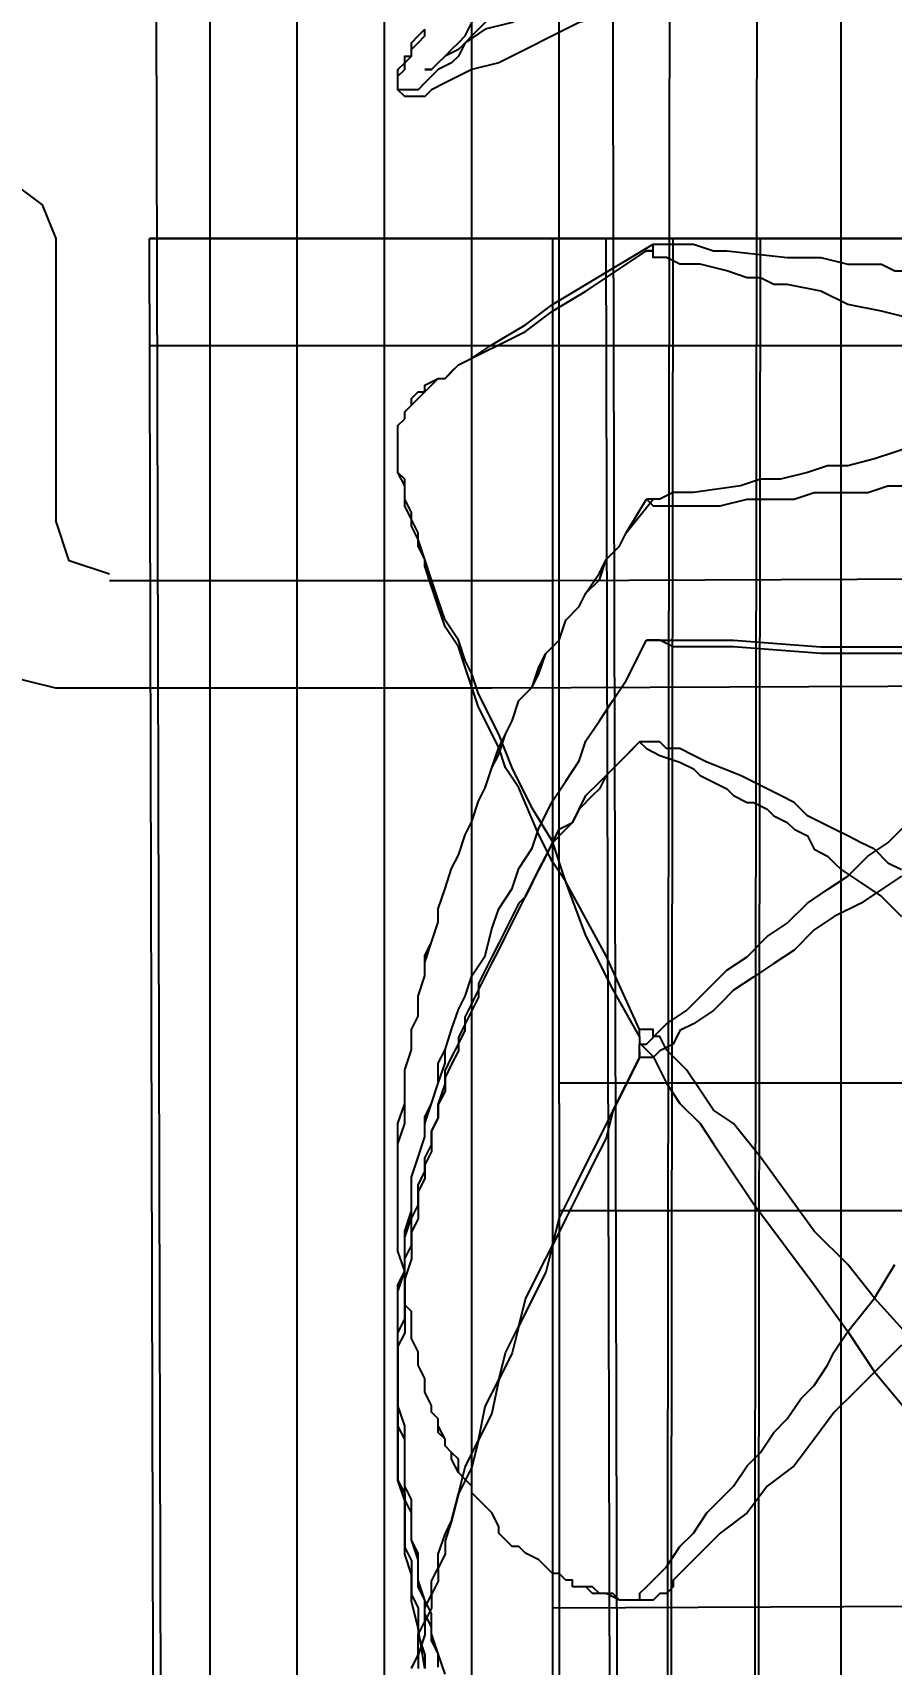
# Model space of a CAD drawing. Header units: millimetres. Extents: x 88585 to 99951, y -167251 to -159927.
# Drawn here: x 91594.8 to 91678.8, y -164122.7 to -163963.1 of the extents above; entities that cross this region are included whole.
import ezdxf

# ---------------------------------------------------------------- set-up
doc = ezdxf.new("R2010")
doc.units = ezdxf.units.MM
doc.header["$LTSCALE"] = 13
doc.layers.add('1', color=4, linetype='Continuous')
doc.layers.add('标注、文本', color=3, linetype='Continuous', lineweight=25)
doc.styles.get("Standard").update_dxf_attribs({"font": 'gbenor.shx', "bigfont": 'gbcbig.shx'})
doc.dimstyles.new('1-15', dxfattribs={"dimscale": 14, "dimtxt": 3.5, "dimasz": 2, "dimexe": 1.5, "dimexo": 0.5, "dimgap": 0.5, "dimtad": 1, "dimtoh": 1, "dimdec": 1, "dimdsep": 46, "dimtxsty": 'Standard', "dimcen": 2.5, "dimclrd": 3, "dimclre": 3, "dimclrt": 3, "dimadec": 0, "dimazin": 2, "dimtfac": 1, "dimtdec": 1, "dimtmove": 0, "dimatfit": 2, "dimfxl": 1, "dimarcsym": 0})

# ---------------------------------------------------------------- blocks, each defined once
blk = doc.blocks.new('A$C6BCA710F')
at = {"layer": '1'}
for points in [[(21.01, 525.93), (19.7, 5.25)], [(25.61, 525.93), (25.61, 5.25)], [(34.14, 525.93), (34.14, 5.25)], [(42.68, 525.93), (42.68, 5.25)], [(51.21, 525.93), (51.21, 5.25)], [(59.75, 378.85), (59.75, 525.93), (155.61, 525.27)], [(65.66, 525.93), (64.35, 5.25)], [(70.25, 525.93), (70.91, 5.25)], [(78.79, 525.93), (79.45, 5.25)], [(87.33, 525.93), (87.33, 5.25)], [(47.93, 434), (47.93, 432.69), (47.27, 431.38), (47.27, 430.06), (46.62, 428.75), (46.62, 427.44), (45.96, 426.13), (45.96, 424.16), (45.96, 422.84), (45.3, 421.53), (45.3, 420.22), (45.3, 418.9), (44.65, 417.59), (44.65, 416.28), (44.65, 414.96), (44.65, 412.99), (44.65, 411.68), (43.99, 410.37), (43.99, 409.05), (43.99, 407.74), (43.99, 406.43), (43.99, 405.11), (43.99, 403.14), (43.99, 401.83), (43.99, 400.52), (43.99, 399.21), (43.99, 397.89), (43.99, 396.58), (44.65, 395.27)], [(48.59, 434.66), (47.93, 432.69), (47.27, 430.72), (47.27, 428.75), (46.62, 427.44), (45.96, 425.47), (45.96, 423.5), (45.3, 421.53), (45.3, 419.56), (45.3, 417.59), (44.65, 416.28), (44.65, 414.31), (44.65, 412.34), (44.65, 410.37), (43.99, 408.4), (43.99, 406.43), (43.99, 405.11), (43.99, 403.14), (43.99, 401.17), (43.99, 399.21), (43.99, 397.24), (44.65, 395.27), (44.65, 393.3), (44.65, 391.98), (45.3, 390.01), (45.3, 388.04), (45.3, 386.07), (45.96, 384.1), (46.62, 382.13), (46.62, 380.82), (47.27, 378.85), (47.93, 376.88), (47.93, 374.91), (48.59, 373.6), (49.24, 371.63), (49.9, 369.66), (50.56, 368.35), (51.21, 366.38)], [(96.52, 404.46), (90.61, 397.89), (87.98, 394.61), (84.7, 391.33), (79.45, 384.1), (76.82, 380.82), (74.85, 379.51), (73.54, 377.54), (72.22, 375.57), (71.57, 374.91), (70.91, 374.25), (70.25, 373.6), (69.6, 372.29), (68.94, 372.29), (68.94, 371.63), (68.29, 371.63), (67.63, 371.63)], [(67.63, 372.29), (67.63, 372.94), (68.29, 373.6), (68.94, 374.25), (69.6, 375.57), (70.25, 376.88), (71.57, 378.85), (73.54, 380.82), (74.85, 382.79), (76.16, 384.76), (78.79, 388.7), (84.7, 396.58), (87.98, 401.17), (90.61, 405.11), (93.89, 409.05)], [(61.06, 426.13), (61.06, 425.47), (60.41, 425.47), (59.75, 424.81), (59.09, 424.81)], [(67.63, 426.78), (67.63, 427.44), (66.97, 427.44), (66.32, 427.44), (65.66, 427.44), (64.35, 426.78), (63.69, 426.78), (63.03, 426.78), (62.38, 426.13), (61.06, 426.13)], [(66.97, 427.44), (66.32, 427.44), (65.66, 427.44), (65, 426.78), (64.35, 426.78), (63.69, 426.78), (63.03, 426.13), (61.72, 426.13), (61.06, 426.13)], [(68.29, 427.44), (66.97, 427.44)], [(68.29, 427.44), (67.63, 427.44)], [(67.63, 426.78), (68.29, 426.13), (68.94, 425.47), (69.6, 424.81), (70.25, 424.16), (71.57, 422.19), (72.88, 420.87), (74.19, 418.9), (75.51, 417.59), (76.82, 416.28), (78.13, 414.31), (79.45, 412.99), (80.76, 411.02), (82.07, 409.71), (83.39, 407.74), (84.7, 406.43), (86.01, 404.46), (86.67, 403.14), (87.98, 401.17), (90.61, 397.89), (92.58, 394.61)], [(93.24, 402.49), (91.27, 404.46), (88.64, 407.08), (86.67, 409.05), (84.7, 411.68), (82.73, 414.31), (80.1, 416.28), (78.13, 418.9), (75.51, 420.87), (73.54, 422.84), (72.22, 424.16), (70.91, 425.47), (70.91, 426.13), (70.25, 426.78), (69.6, 426.78), (68.94, 427.44), (68.29, 427.44)], [(59.09, 424.81), (58.44, 424.16), (57.78, 423.5), (56.47, 422.84), (55.81, 422.19), (55.15, 422.19), (54.5, 421.53), (53.84, 420.87), (53.84, 420.22), (53.18, 418.9), (52.53, 418.25), (51.87, 417.59), (51.21, 416.93), (51.21, 416.28), (50.56, 415.62), (49.9, 414.96), (49.24, 413.65), (49.24, 412.99), (48.59, 412.34), (48.59, 411.68), (47.93, 410.37), (47.93, 409.71), (47.27, 409.05), (47.27, 408.4), (46.62, 407.08), (46.62, 406.43), (46.62, 405.77), (45.96, 404.46), (45.96, 403.8), (45.96, 403.14), (45.3, 401.83), (45.3, 401.17), (45.3, 400.52), (45.3, 399.21), (44.65, 398.55), (44.65, 397.89), (44.65, 396.58), (44.65, 395.27), (43.99, 393.3), (43.99, 391.33), (43.99, 389.36), (43.99, 388.04), (43.99, 386.07), (43.99, 384.1), (43.99, 382.79), (43.99, 380.82), (44.65, 378.85), (44.65, 376.88), (44.65, 375.57), (45.3, 373.6), (45.3, 371.63), (45.96, 370.32), (45.96, 368.35), (46.62, 366.38), (46.62, 364.41), (47.27, 363.09), (47.93, 361.12), (47.93, 359.81), (48.59, 357.84), (49.24, 355.87), (49.9, 354.56), (50.56, 352.59), (51.21, 351.27), (51.87, 349.3), (52.53, 347.99), (53.18, 346.02), (53.84, 344.05), (54.5, 342.74), (55.15, 341.43), (55.81, 339.46), (57.12, 338.14), (57.78, 336.17), (58.44, 334.86), (59.75, 333.55), (60.41, 331.58), (61.72, 330.26), (62.38, 328.95), (63.69, 326.98), (64.35, 325.67), (65.66, 324.35), (66.32, 323.04), (68.94, 319.76)], [(59.09, 424.81), (58.44, 424.16), (57.78, 423.5), (56.47, 422.84), (55.81, 422.19), (55.15, 422.19), (54.5, 421.53), (53.84, 420.87), (53.84, 420.22), (53.18, 418.9), (52.53, 418.25), (51.87, 417.59), (51.21, 416.93), (51.21, 416.28), (50.56, 415.62), (49.9, 414.96), (49.9, 413.65), (49.24, 412.99), (48.59, 412.34), (48.59, 411.68), (47.93, 411.02), (47.93, 409.71), (47.27, 409.05), (47.27, 408.4), (46.62, 407.08), (46.62, 406.43), (46.62, 405.77), (45.96, 404.46), (45.96, 403.8), (45.96, 403.14), (45.3, 401.83), (45.3, 401.17), (45.3, 400.52), (45.3, 399.21), (44.65, 398.55), (44.65, 397.89), (44.65, 396.58), (44.65, 395.27), (43.99, 393.3), (43.99, 391.33), (43.99, 390.01), (43.99, 388.04), (43.99, 386.07), (43.99, 384.1), (43.99, 382.79), (44.65, 380.82), (44.65, 378.85), (44.65, 376.88), (44.65, 375.57), (45.3, 373.6), (45.3, 371.63), (45.96, 370.32), (45.96, 368.35), (46.62, 366.38), (46.62, 365.06), (47.27, 363.09), (47.93, 361.12), (47.93, 359.81), (48.59, 357.84), (49.24, 355.87), (49.9, 354.56), (50.56, 352.59), (51.21, 351.27), (51.87, 349.3), (52.53, 347.99), (53.18, 346.02), (53.84, 344.71), (54.5, 342.74), (55.15, 341.43), (55.81, 339.46), (57.12, 338.14), (57.78, 336.83), (58.44, 334.86), (59.75, 333.55), (60.41, 331.58), (61.72, 330.26), (62.38, 328.95), (63.69, 327.64), (64.35, 325.67), (65.66, 324.35), (66.32, 323.04), (68.29, 319.76)], [(44.65, 395.27), (44.65, 393.3), (44.65, 391.33), (45.3, 389.36), (45.3, 387.39), (45.3, 386.07), (45.96, 384.1), (46.62, 382.13), (46.62, 380.16), (47.27, 378.85), (47.93, 376.88), (48.59, 374.91), (48.59, 373.6), (49.24, 371.63), (49.9, 369.66), (50.56, 368.35), (51.21, 366.38), (52.53, 364.41), (53.18, 361.78), (53.84, 359.81), (55.15, 357.84), (55.81, 355.87), (57.12, 353.9), (57.78, 351.93), (59.09, 349.3), (60.41, 347.33), (61.72, 345.36), (62.38, 343.4), (63.69, 341.43), (65, 339.46), (66.32, 337.49), (68.29, 333.55)], [(208.79, 389.36), (59.75, 389.36)], [(59.75, 378.85), (59.75, 263.95)], [(208.79, 376.88), (59.75, 376.88)], [(67.63, 372.29), (65, 367.69), (62.38, 362.44), (60.41, 357.18), (59.09, 355.21), (57.78, 352.59), (55.81, 347.99), (54.5, 346.02), (53.84, 344.05)], [(67.63, 372.29), (67.63, 371.63)], [(67.63, 371.63), (64.35, 364.41), (60.41, 357.18), (59.09, 353.24), (57.12, 349.96), (55.15, 346.02), (53.84, 342.74), (51.87, 338.8), (51.21, 336.83), (50.56, 335.52), (49.9, 333.55), (48.59, 331.58), (47.93, 329.61), (47.27, 327.64), (46.62, 325.67), (45.96, 323.7), (45.96, 323.04), (45.3, 321.73), (45.3, 321.07), (44.65, 319.76), (44.65, 319.1), (44.65, 317.79), (43.99, 317.13), (43.99, 316.48), (43.99, 315.82), (43.99, 315.16), (43.99, 314.51), (43.99, 313.85), (43.99, 313.19), (43.99, 312.54), (44.65, 311.88)], [(53.84, 344.05), (51.87, 340.11), (51.21, 338.14), (50.56, 336.17), (49.9, 334.2), (48.59, 332.23), (47.93, 330.26), (47.27, 328.29), (46.62, 326.32), (46.62, 325.67), (45.96, 324.35), (45.96, 323.7), (45.3, 322.38), (45.3, 321.73), (44.65, 320.41), (44.65, 319.1), (44.65, 318.44), (43.99, 317.13), (43.99, 316.48), (43.99, 315.82), (43.99, 315.16), (43.99, 314.51), (43.99, 313.85), (43.99, 313.19), (43.99, 312.54), (44.65, 311.88)], [(103.08, 335.52), (102.43, 335.52), (98.49, 334.86), (93.89, 334.86), (89.95, 334.86), (85.36, 334.86), (76.82, 334.2), (72.88, 334.2), (70.91, 334.2), (69.6, 333.55), (68.94, 333.55), (68.29, 333.55)], [(68.29, 333.55), (68.94, 333.55), (69.6, 333.55), (70.91, 333.55), (72.88, 333.55), (76.82, 333.55), (85.36, 334.2), (89.95, 334.2), (93.89, 334.2), (102.43, 334.2), (106.37, 334.86)], [(68.29, 319.76), (68.94, 320.41), (69.6, 320.41), (70.91, 320.41), (72.22, 320.41), (72.88, 320.41), (74.19, 320.41), (75.51, 320.41), (78.13, 319.76), (82.73, 319.76), (84.7, 319.1), (87.33, 319.1), (89.95, 319.1), (91.92, 318.44), (94.55, 318.44)], [(68.94, 319.76), (68.29, 319.76)], [(103.08, 312.54), (101.11, 313.19), (99.14, 313.85), (97.83, 313.85), (97.17, 314.51), (94.55, 314.51), (92.58, 315.16), (90.61, 315.82), (87.98, 316.48), (86.01, 316.48), (84.04, 317.13), (81.42, 317.79), (79.45, 317.79), (77.48, 318.44), (72.88, 319.1), (70.91, 319.1), (69.6, 319.76), (68.94, 319.76)], [(44.65, 311.88), (44.65, 311.22)], [(44.65, 311.22), (45.3, 310.57), (45.96, 309.91), (46.62, 309.25), (47.27, 308.6), (47.93, 307.94), (48.59, 307.94), (49.9, 306.63), (56.47, 303.34), (59.09, 301.37), (62.38, 299.4), (68.29, 295.46)], [(44.65, 311.22), (45.3, 310.57), (45.3, 309.91), (45.96, 309.25), (46.62, 309.25), (46.62, 308.6), (47.93, 307.94), (48.59, 307.94), (49.24, 307.28), (49.9, 306.63), (51.21, 305.97), (53.18, 304.66), (56.47, 302.69), (59.09, 300.72), (62.38, 298.75), (68.94, 294.81)], [(93.89, 302.03), (91.27, 301.37), (87.98, 300.72), (85.36, 299.4), (82.07, 298.75), (80.76, 298.75), (79.45, 298.09), (78.13, 298.09), (76.16, 297.43), (73.54, 296.78), (71.57, 296.78), (70.25, 296.12), (69.6, 296.12), (68.94, 296.12), (68.94, 295.46), (68.29, 295.46), (68.94, 295.46), (68.94, 294.81)], [(68.94, 294.81), (70.25, 294.81), (70.91, 294.81), (71.57, 294.81), (72.88, 294.81), (74.85, 295.46), (76.16, 295.46), (82.07, 296.12), (85.36, 296.12), (87.98, 296.78), (91.27, 296.78), (92.58, 297.43), (93.89, 297.43)], [(89.3, 263.29), (88.64, 263.29), (87.98, 263.29), (87.33, 263.95), (86.67, 263.95), (83.39, 265.26), (78.13, 267.23), (72.88, 269.2), (69.6, 269.86), (66.97, 271.17), (64.35, 272.48), (61.72, 273.14), (59.09, 274.45), (56.47, 275.77), (53.84, 277.08), (51.21, 277.74), (49.9, 278.39), (48.59, 279.05), (47.27, 279.71), (46.62, 280.36), (45.96, 280.36), (45.3, 280.36), (44.65, 280.36), (43.99, 279.71)], [(67.63, 251.47), (65.66, 254.76), (64.35, 256.73), (63.03, 258.04), (62.38, 260.01), (61.06, 261.32), (58.44, 265.26), (57.12, 266.57), (55.81, 268.54), (55.15, 269.86), (53.84, 271.17), (52.53, 273.14), (51.87, 273.8), (51.21, 274.45), (50.56, 275.11), (49.9, 276.42), (49.24, 277.08), (47.93, 277.74), (47.27, 278.39), (46.62, 279.05), (45.96, 279.71), (45.3, 279.71), (44.65, 279.71), (43.99, 279.71)], [(43.99, 279.71), (43.99, 279.05), (43.99, 278.39)], [(43.99, 279.71), (43.99, 279.05), (43.99, 278.39), (44.65, 277.74), (44.65, 277.08), (45.3, 276.42), (45.3, 275.77), (45.96, 275.11), (46.62, 274.45), (46.62, 273.8)], [(43.99, 278.39), (43.99, 277.74), (44.65, 277.08), (44.65, 276.42), (45.3, 276.42), (45.3, 275.77), (45.3, 275.11), (45.96, 274.45), (46.62, 273.8)], [(46.62, 277.74), (47.27, 277.74), (47.93, 277.08), (48.59, 276.42), (49.24, 275.77), (49.9, 275.11), (50.56, 274.45), (51.21, 273.14), (51.87, 272.48), (52.53, 271.83), (53.84, 269.86), (55.15, 268.54), (56.47, 266.57), (57.78, 265.26), (59.09, 263.29), (59.75, 261.98), (61.06, 260.01), (62.38, 258.04), (63.69, 256.73), (65, 254.76), (65.66, 252.79), (66.97, 251.47)], [(79.45, 260.01), (78.79, 260.01), (78.79, 260.67), (78.13, 260.67), (77.48, 260.67), (76.82, 261.32), (75.51, 261.98), (74.19, 262.63), (73.54, 263.29), (71.57, 263.95), (69.6, 265.26), (66.97, 266.57), (65, 267.23), (63.03, 268.54), (59.09, 270.51), (57.12, 271.83), (55.15, 273.14), (52.53, 273.8), (50.56, 275.11), (49.9, 275.77), (48.59, 276.42), (47.93, 277.08), (47.27, 277.74), (46.62, 277.74)], [(90.61, 65), (91.92, 66.32), (93.24, 66.97)], [(45.96, 141.82), (46.62, 143.79), (46.62, 145.11)], [(46.62, 145.11), (45.96, 141.17)], [(67.63, 85.36), (65, 90.61), (64.35, 93.24), (63.03, 95.86), (61.72, 98.49), (60.41, 101.11), (59.09, 103.74), (58.44, 106.37), (57.12, 108.99), (55.81, 111.62), (55.15, 114.25), (53.84, 116.87), (53.18, 120.16), (51.87, 122.78), (51.21, 125.41), (49.9, 128.03), (49.24, 130.66), (48.59, 132.63), (48.59, 133.94), (47.93, 135.26), (47.93, 136.57), (47.27, 137.88), (47.27, 139.2), (46.62, 140.51), (46.62, 141.82), (45.96, 143.79), (45.96, 145.11)], [(45.3, 145.11), (45.96, 143.79), (45.96, 141.82), (46.62, 140.51), (46.62, 139.2), (47.27, 137.88), (47.27, 136.57), (47.93, 135.26), (47.93, 133.94), (48.59, 131.97), (49.24, 130.66), (49.9, 128.03), (50.56, 125.41), (51.87, 122.78), (52.53, 119.5), (53.84, 116.87), (54.5, 114.25), (55.81, 111.62), (56.47, 108.99), (57.78, 106.37), (59.09, 103.74), (59.75, 101.11), (61.06, 98.49), (62.38, 95.86), (63.69, 93.24), (65, 90.61), (67.63, 85.36), (67.63, 84.7), (67.63, 84.04), (68.29, 84.04), (69.6, 82.73), (70.25, 82.07), (72.22, 80.76), (74.19, 78.79), (76.16, 76.82), (78.13, 75.51), (80.1, 73.54), (82.07, 72.22), (84.04, 70.25), (86.01, 68.94), (87.98, 67.63), (89.95, 65.66), (91.92, 64.35), (93.89, 62.38)], [(59.09, 5.25), (59.09, 149.7)], [(67.63, 54.5), (66.32, 55.81), (65.66, 56.47), (64.35, 57.78), (63.69, 59.09), (63.03, 59.75), (61.72, 61.06), (61.06, 62.38), (60.41, 63.03), (59.09, 64.35), (58.44, 65.66), (57.78, 66.97), (57.12, 68.29), (56.47, 69.6), (55.81, 70.25), (55.15, 71.57), (54.5, 72.88), (53.84, 74.19), (53.18, 75.51), (52.53, 76.82), (51.87, 78.13), (51.87, 79.45), (51.21, 80.76), (50.56, 82.07), (49.9, 83.39), (49.9, 84.7), (49.24, 86.01), (48.59, 87.33), (48.59, 88.64), (47.93, 89.95), (47.93, 91.27), (47.27, 92.58), (47.27, 94.55), (46.62, 95.86), (46.62, 97.17), (45.96, 98.49), (45.96, 99.8), (45.96, 101.11), (45.3, 102.43), (45.3, 103.74), (45.3, 105.05), (44.65, 107.02), (44.65, 108.34), (44.65, 109.65), (44.65, 110.96), (44.65, 112.28), (43.99, 113.59), (43.99, 114.9), (43.99, 116.87), (43.99, 118.19), (43.99, 119.5), (43.99, 120.81), (43.99, 122.13), (43.99, 123.44), (43.99, 124.75), (43.99, 126.72), (44.65, 128.03), (44.65, 129.35), (44.65, 130.66), (44.65, 131.97), (44.65, 133.29), (45.3, 134.6), (45.3, 135.91), (45.3, 137.88), (45.96, 139.2), (45.96, 140.51), (45.96, 141.82)], [(45.96, 141.17), (45.3, 138.54), (45.3, 135.91), (44.65, 133.94), (44.65, 132.63), (44.65, 131.32), (44.65, 130), (44.65, 128.69), (43.99, 126.72), (43.99, 125.41), (43.99, 124.1), (43.99, 122.78), (43.99, 121.47), (43.99, 119.5), (43.99, 118.19), (43.99, 116.87), (43.99, 115.56), (43.99, 114.25), (43.99, 112.28), (44.65, 110.96), (44.65, 109.65), (44.65, 108.34), (44.65, 107.02), (44.65, 105.05), (45.3, 103.74), (45.3, 102.43), (45.3, 101.11), (45.96, 99.8), (45.96, 97.83), (46.62, 96.52), (46.62, 95.21), (47.27, 93.89), (47.27, 92.58), (47.93, 91.27), (47.93, 89.95), (48.59, 87.98), (48.59, 86.67), (49.24, 85.36), (49.9, 84.04), (50.56, 82.73), (50.56, 81.42), (51.21, 80.1), (51.87, 78.79), (52.53, 77.48), (53.18, 76.16), (53.84, 74.85), (54.5, 73.54), (55.15, 72.22), (55.81, 70.91), (56.47, 69.6), (57.12, 68.29), (57.78, 66.97), (58.44, 65.66), (59.09, 64.35), (59.75, 63.03), (61.06, 62.38), (61.72, 61.06), (62.38, 59.75), (63.69, 58.44), (64.35, 57.78), (65.66, 56.47), (67.63, 54.5)], [(208.79, 138.54), (59.09, 139.2)], [(67.63, 54.5), (68.29, 55.15), (69.6, 55.81), (71.57, 56.47), (72.88, 57.12), (73.54, 57.78), (74.85, 58.44), (76.16, 59.09), (76.82, 59.75), (78.13, 60.41), (78.79, 60.41), (80.1, 61.06), (80.76, 61.72), (82.07, 62.38), (82.73, 63.03), (84.04, 63.69), (84.7, 65), (86.01, 65.66), (86.67, 66.32), (87.33, 66.97), (89.3, 68.29), (91.27, 69.6), (93.24, 71.57)], [(93.24, 67.63), (91.27, 68.94), (89.3, 70.25), (86.67, 71.57), (84.7, 72.88), (82.73, 74.85), (80.76, 76.16), (78.79, 77.48), (76.82, 78.79), (75.51, 80.1), (74.85, 80.76), (72.88, 82.07), (71.57, 82.73), (70.91, 84.04), (69.6, 84.7), (68.94, 85.36), (68.29, 85.36), (67.63, 85.36)], [(67.63, 84.7), (67.63, 85.36)], [(90.61, 65), (89.3, 64.35), (87.98, 63.69), (86.67, 63.03), (85.36, 62.38), (84.04, 61.72), (82.73, 60.41), (81.42, 59.75), (80.1, 59.09), (78.79, 58.44), (77.48, 57.78), (74.19, 56.47), (72.88, 55.81), (71.57, 55.15), (70.91, 55.15), (70.25, 55.15), (69.6, 54.5), (68.94, 54.5), (68.29, 54.5), (67.63, 54.5)], [(10.51, 49.24), (5.25, 47.93), (1.31, 43.99), (0, 38.74)], [(53.18, 49.24), (10.51, 49.24)], [(208.14, 48.59), (53.18, 49.24)], [(59.09, 38.74), (15.76, 38.74)], [(208.14, 38.08), (59.09, 38.74)], [(15.76, 38.08), (11.82, 36.77), (10.51, 32.83)], [(10.51, 5.25), (10.51, 32.83)], [(59.09, 15.76), (19.7, 15.76)], [(154.95, 15.76), (59.09, 15.76)], [(0, 5.25), (1.31, 1.97), (3.94, 0), (6.57, 0), (9.19, 1.97), (10.51, 5.25)], [(59.09, 5.25), (19.7, 5.25)], [(19.7, 5.25), (159.55, 5.25)], [(154.95, 5.25), (59.09, 5.25)]]:
    blk.add_lwpolyline(points, dxfattribs=at)
blk = doc.blocks.new('*D859')
at = {"layer": 'Defpoints', "color": 0}
for p in [(91994.33, -163568.77), (91994.33, -163897.11), (89816.59, -165461.75)]:
    blk.add_point(p, dxfattribs=at)
at = {"layer": '标注、文本', "color": 3, "lineweight": -2}
for p, q in [((89816.59, -165454.75), (89816.59, -163547.77)), ((91994.33, -163890.11), (91994.33, -163547.77)), ((89844.59, -163568.77), (91966.33, -163568.77))]:
    blk.add_line(p, q, dxfattribs=at)
at = {"layer": '标注、文本', "color": 3}
for points in [[(89844.59, -163564.11), (89844.59, -163573.44), (89816.59, -163568.77)], [(91966.33, -163564.11), (91966.33, -163573.44), (91994.33, -163568.77)]]:
    blk.add_solid(points, dxfattribs=at)
at = {"layer": '标注、文本', "color": 3, "insert": (90905.46, -163537.27), "char_height": 49, "attachment_point": 5}
blk.add_mtext('2178', dxfattribs=at)

msp = doc.modelspace()

# ---------------------------------------------------------------- block references
at = {"layer": '1', "xscale": -1, "rotation": 180}
for p in [(91586.59, -163688.973), (91586.59, -163977.973)]:
    msp.add_blockref('A$C6BCA710F', p, dxfattribs=at)

# ---------------------------------------------------------------- dimensions: what is measured, and where the dimension line sits
at = {"layer": '标注、文本'}
dim = msp.add_linear_dim(base=(91994.331, -163568.772), p1=(89816.59, -165461.752), p2=(91994.331, -163897.113), dimstyle='1-15', override={"dimdec": 0}, dxfattribs=at)
dim.commit()
dim.dimension.update_dxf_attribs({"geometry": '*D859', "text_midpoint": (90905.461, -163537.272)})

doc.saveas('drawing.dxf')
